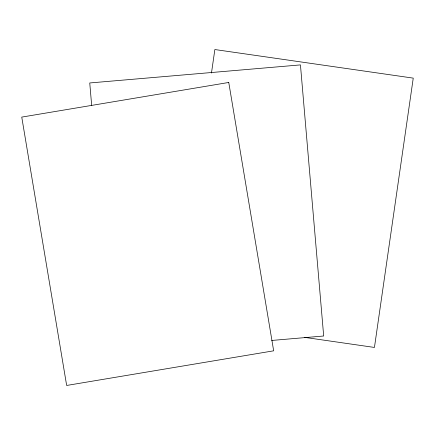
<?xml version="1.0" encoding="UTF-8"?>
<svg xmlns="http://www.w3.org/2000/svg" width="435" height="435" viewBox="0 0 435 435"><rect width="100%" height="100%" fill="white"/><g stroke="black" fill="none" stroke-linecap="round" stroke-linejoin="round"><path stroke-width="0.65" d="M211.47 73.047L214.857 49.541L413.25 78.126L374.443 347.44L304.5 337.359M271.685 340.458L323.683 335.999L300.444 64.897L89.746 82.96L91.66 105.27M228.756 82.46L21.75 117.097L66.658 385.459L273.664 350.822L228.756 82.46"/></g></svg>
